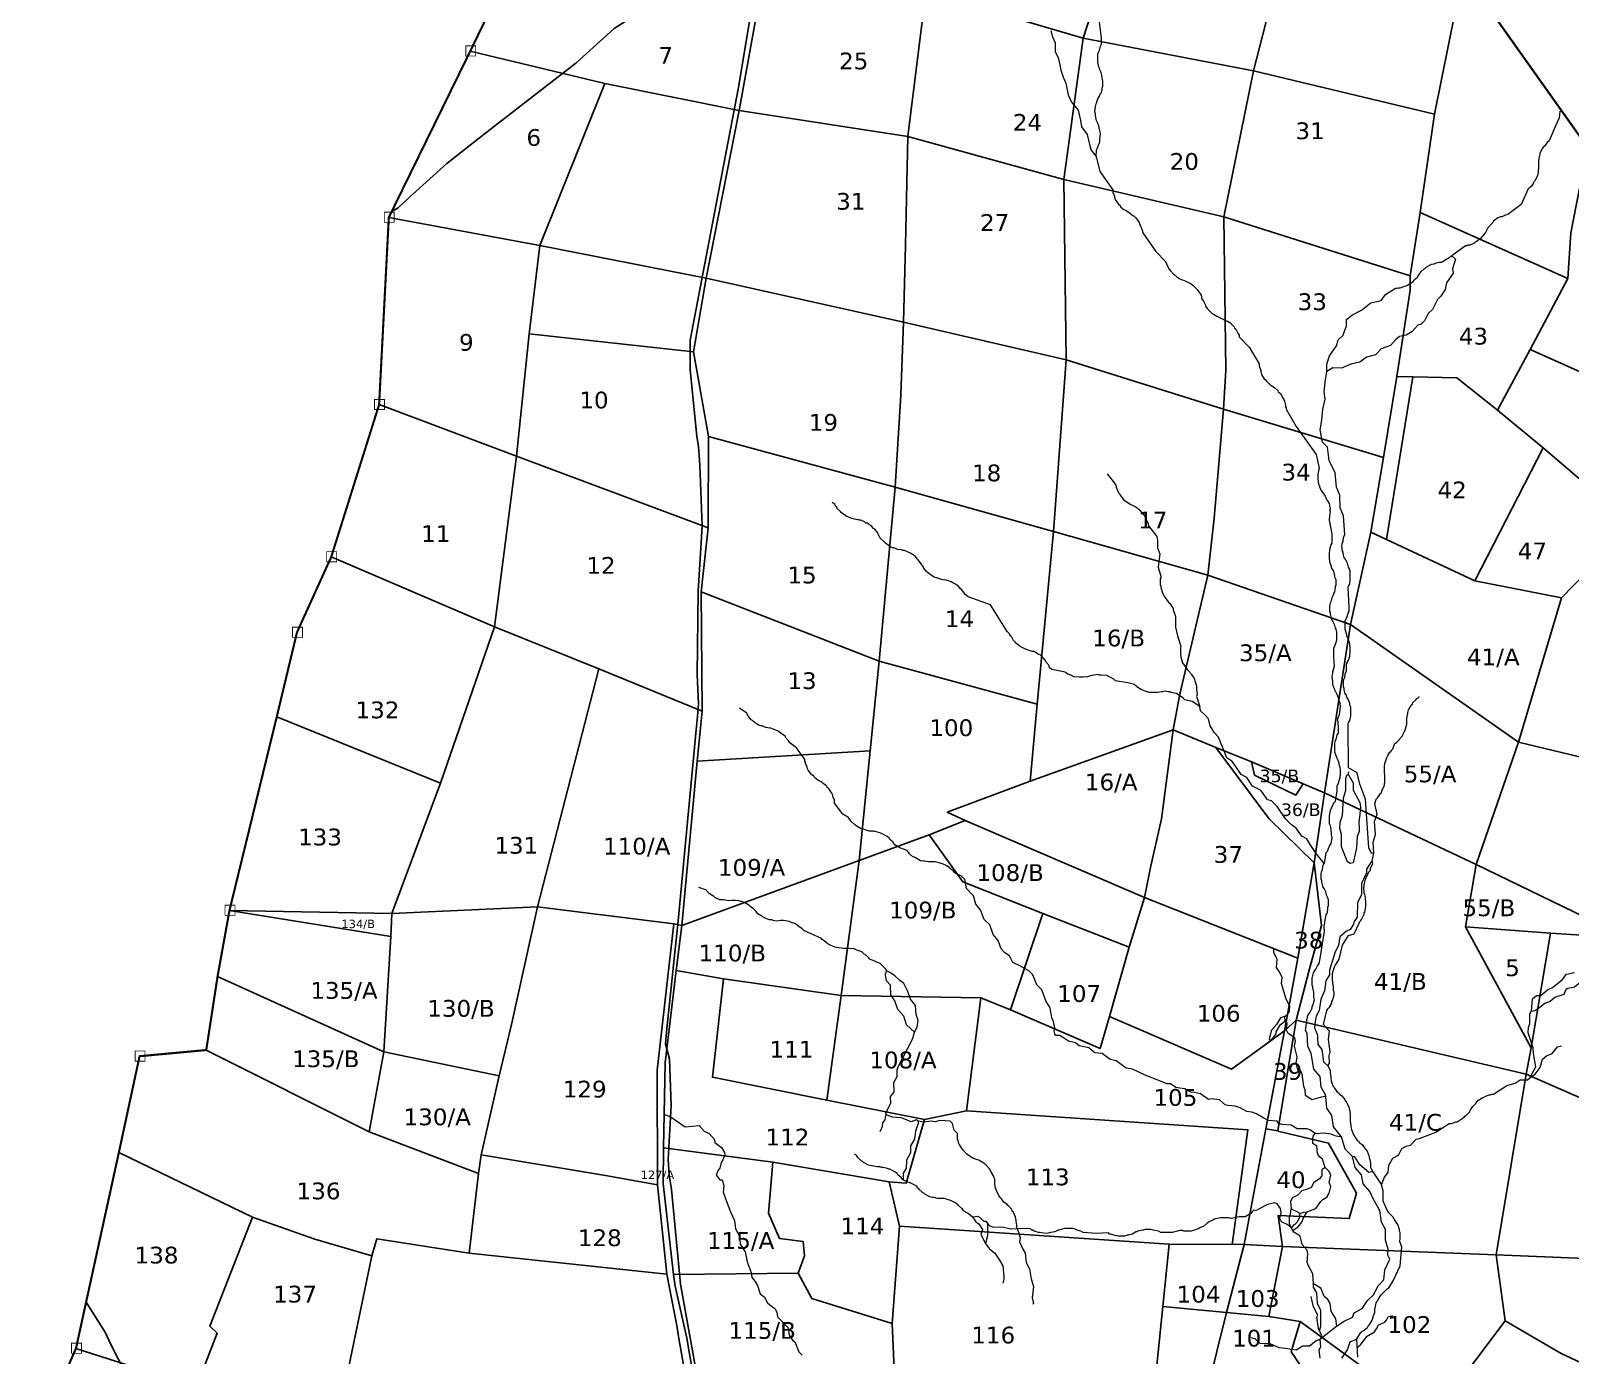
# Model space of a CAD drawing. Header units: inches. Extents: x 1032 to 3029, y -531 to 880.
# Drawn here: x 1731.6 to 2099.2, y 393.5 to 709.7 of the extents above; entities that cross this region are included whole.
import ezdxf
from ezdxf.enums import TextEntityAlignment as Align

# ---------------------------------------------------------------- set-up
doc = ezdxf.new("R2010")
doc.units = ezdxf.units.IN
doc.header["$LTSCALE"] = 15
doc.header["$MEASUREMENT"] = 0
for name, color, linetype in [('BOUNDARY', 5, 'Continuous'), ('PLOT', 7, 'Continuous'), ('PLOT NO', 7, 'Continuous'), ('ROAD', 50, 'Continuous'), ('STONES', 3, 'Continuous'), ('STREAM', 130, 'SL')]:
    doc.layers.add(name, color=color, linetype=linetype)
doc.styles.get("Standard").update_dxf_attribs({"font": 'verdana.ttf'})
doc.linetypes.add('SL', pattern='A,8e-06,[1,streme line,S=0.066667,R=0,X=0,Y=0],-0.839413', length=0.839421)

msp = doc.modelspace()

# ---------------------------------------------------------------- linework, layer by layer
at = {"layer": 'BOUNDARY', "const_width": 0.5}
for points in [[(2103.35, 681.82), (2081.3, 712.88), (2075.15, 731.24), (2040.48, 774.25), (2014.06, 806.36), (1987.67, 838.66), (1974.33, 854.37), (1980.68, 873.29)], [(1974.33, 854.37), (1922.59, 850.12), (1897.21, 848.72), (1877.63, 806.22), (1865.09, 765.09), (1845.54, 723.34), (1836.58, 704.85), (1817.12, 665.13), (1814.8, 620.44), (1803.37, 584.09), (1795.19, 566.07), (1790.37, 545.94), (1779.08, 499.71), (1776.23, 483.93), (1773.53, 466.37), (1757.61, 464.89), (1752.67, 441.94), (1742.43, 395.16), (1731.89, 371.07)]]:
    msp.add_lwpolyline(points, dxfattribs=at)
at = {"layer": 'PLOT'}
for points in [[(1922.59, 850.12), (1923.83, 805.2), (1916.36, 766.84), (1905.53, 729.66), (1907.76, 729.4), (1900.78, 690.62), (1892.91, 650.66), (1889.89, 633.08), (1893.41, 612.86), (1893.33, 591), (1891.73, 575.76), (1891.94, 547.29), (1890.77, 535.31), (1887.08, 496.12)], [(1951.75, 852.54), (1963.56, 807.89), (1963.05, 804.45), (1955.57, 756.76), (1945.3, 719), (1941.01, 684.44), (1940.5, 658.49), (1940.03, 640.14), (1939.39, 622.7), (1937.99, 600.7), (1934.18, 559.23), (1932.03, 537.8), (1929.42, 511.58)], [(2014.06, 806.36), (2006.3, 783.65), (1995.33, 746.36), (1982.91, 707.94), (1978.3, 674.2), (1978.87, 631.15), (1975.84, 590.16), (1971.9, 548.96), (1970.22, 530.54)], [(2040.48, 774.25), (2033.1, 737.37), (2023.54, 700.16), (2016.5, 665.23), (2016.97, 628.69), (2016.44, 619.39), (2014.2, 593.31), (2012.64, 579.75), (2005.97, 551.31), (2004.35, 542.78)], [(1845.54, 723.34), (1905.53, 729.66), (1907.76, 729.4), (1945.3, 719), (1982.91, 707.94), (2023.54, 700.16), (2066.8, 689.8)], [(2075.15, 731.24), (2066.8, 689.8), (2063.32, 666.34), (2060.99, 651.21), (2060.99, 647.77), (2057.77, 627.19), (2054.61, 607.79), (2051.6, 590.03), (2046.7, 567.99), (2040.54, 527.73)], [(1900.78, 690.62), (1868.73, 697.07), (1836.58, 704.85)], [(1868.73, 697.07), (1853.2, 658.42), (1850.63, 637.35), (1847.6, 608.13), (1842.39, 567.4), (1829.45, 530.09), (1817.85, 498.98)], [(2060.99, 651.21), (2016.5, 665.23), (1978.3, 674.2), (1941.01, 684.44), (1900.78, 690.62)], [(2103.35, 681.82), (2099.35, 661.47), (2098.65, 650.56), (2089.66, 633.57), (2081.84, 619.11), (2092.69, 610.1), (2076.4, 578.37), (2097.08, 574.31), (2086.83, 539.9), (2076.7, 510.62)], [(2063.32, 666.34), (2098.65, 650.56)], [(1817.12, 665.13), (1853.2, 658.42), (1892.91, 650.66), (1940.03, 640.14), (1978.87, 631.15), (2016.44, 619.39), (2054.61, 607.79)], [(1889.89, 633.08), (1850.63, 637.35)], [(2089.66, 633.57), (2121.66, 619.3), (2119.77, 616.43), (2151.31, 610.53)], [(2055.31, 588.28), (2061.6, 627.05)], [(2081.84, 619.11), (2072.15, 626.8), (2061.6, 627.05), (2057.77, 627.19)], [(1893.33, 591), (1847.6, 608.13), (1814.8, 620.44)], [(2046.7, 567.99), (2012.64, 579.75), (1975.84, 590.16), (1937.99, 600.7), (1893.41, 612.86)], [(2092.69, 610.1), (2114.1, 591.82), (2097.08, 574.31)], [(2076.4, 578.37), (2055.31, 588.28), (2051.6, 590.03)], [(1803.37, 584.09), (1842.39, 567.4), (1867.3, 557.34), (1891.94, 547.29)], [(1891.73, 575.76), (1934.18, 559.23), (1971.9, 548.96)], [(2046.7, 567.99), (2086.83, 539.9), (2119.65, 532), (2149.75, 524.35), (2151.04, 524.2), (2157.04, 548.03), (2159.82, 548.28)], [(1867.3, 557.34), (1852.61, 500.58)], [(1790.37, 545.94), (1829.45, 530.09)], [(1779.08, 499.71), (1817.85, 498.98), (1852.61, 500.58), (1885.2, 496.53), (1887.08, 496.12), (1929.42, 511.58), (1946.1, 517.78), (1954.73, 521.16), (1950.44, 523.12), (1970.22, 530.54), (2004.35, 542.78), (2014.58, 538.6), (2022.96, 535.21), (2035.39, 529.95), (2040.54, 527.73), (2076.7, 510.62), (2113.05, 493.04)], [(2004.35, 542.78), (2001.6, 521.53), (1998.94, 509.96), (1997.52, 502.77), (1993.91, 490.9), (1989.19, 474.4), (1986.97, 466.72), (1965.58, 475.94), (1958.47, 478.84), (1955.04, 451.82), (1944.98, 449.76), (1921.69, 454.4), (1894.36, 459.88), (1897.02, 483.37), (1885.73, 485.34)], [(1932.03, 537.8), (1890.77, 535.31)], [(2038.07, 511.04), (2027.23, 521.61), (2014.58, 538.6)], [(2023.1, 535.13), (2023.82, 532.01), (2033.68, 527.24), (2035.43, 529.9)], [(2040.54, 527.73), (2038.07, 511.04), (2034.12, 488.28), (2030.93, 470.98), (2026.52, 447.59), (2021.3, 419.97)], [(1954.73, 521.16), (1997.52, 502.77)], [(1993.91, 490.9), (1973.26, 498.96), (1954.19, 506.51), (1946.1, 517.78)], [(1929.42, 511.58), (1925.14, 479.38), (1897.02, 483.37)], [(2038.07, 511.04), (2039.84, 496.08), (2036.97, 485.78), (2033.72, 473.5)], [(2076.7, 510.62), (2074.15, 495.77), (2089.83, 466.87), (2088.66, 460.6), (2033.72, 473.5), (2030.93, 470.98)], [(1852.61, 500.58), (1846.44, 472.44), (1843.46, 460.2), (1839.16, 441.34), (1838.55, 436.86), (1836.34, 417.87), (1883.49, 412.9), (1881.26, 434.16), (1881.19, 461.56), (1885.2, 496.53)], [(1997.52, 502.77), (2034.12, 488.28)], [(1779.08, 499.71), (1817.57, 493.47)], [(1817.85, 498.98), (1817.57, 493.47), (1815.91, 465.91), (1812.46, 446.87), (1838.55, 436.86)], [(1973.26, 498.96), (1965.58, 475.94)], [(2220.53, 432.92), (2218.19, 420.33), (2216.97, 412.81), (2199.14, 413.18), (2133.65, 415.31), (2081.53, 417.51), (2030.49, 419.48), (2021.3, 419.97), (2003.46, 420.05), (1939.05, 424.32), (1936.56, 434.89), (1908.81, 439.63), (1882.69, 443.06), (1883.12, 463.34), (1885.73, 485.34), (1887.08, 496.12)], [(2074.15, 495.77), (2094.44, 494.25), (2113.05, 493.04)], [(2094.44, 494.25), (2089.83, 466.87)], [(1776.23, 483.93), (1815.91, 465.91)], [(1925.14, 479.38), (1921.69, 454.4)], [(1925.14, 479.38), (1958.47, 478.84)], [(2088.66, 460.6), (2120.51, 446.69), (2138.68, 439.16), (2140.09, 446.03), (2155.78, 478.7)], [(2030.93, 470.98), (2018.29, 461.81), (1989.19, 474.4)], [(2033.72, 473.5), (2029.4, 447.08), (2026.52, 447.59)], [(1773.53, 466.37), (1812.46, 446.87)], [(1843.46, 460.2), (1815.91, 465.91)], [(2088.66, 460.6), (2081.53, 417.51)], [(1944.98, 449.76), (1940.63, 434.58), (1936.56, 434.89)], [(1955.04, 451.82), (2022.25, 447.33), (2018.5, 419.98)], [(2029.39, 447.04), (2041.5, 444.17), (2048.12, 432.24), (2046.41, 426.14), (2029.43, 426.9), (2030.48, 419.4)], [(1752.67, 441.94), (1784.57, 426.49), (1799.44, 421.22), (1813.06, 417.26)], [(1839.16, 441.34), (1868.82, 436.4), (1881.26, 434.16)], [(1908.81, 439.63), (1907.74, 427.39), (1910.4, 421.36), (1916.02, 420.64), (1916.4, 417.22), (1914.85, 413.09), (1885.05, 412.81), (1882.66, 434.54), (1882.69, 443.06)], [(1784.57, 426.49), (1774.37, 400.45), (1776.15, 398.77), (1771.4, 386.48)], [(1939.05, 424.32), (1937.26, 401.09)], [(1836.34, 417.87), (1814.28, 421.32), (1813.06, 417.26), (1807.48, 390.46), (1804.39, 376.32), (1771.4, 386.48), (1765.79, 387.64), (1742.43, 395.16)], [(2213.58, 313.35), (2190.19, 308.31), (2184.84, 307.52), (2178.18, 306.64), (2166.51, 305.01), (2146.39, 302.37), (2110.33, 295.11), (2102.78, 300.82), (2093.81, 309), (2091.32, 308.8), (2080.78, 322.44), (2071.37, 332.84), (2069.94, 338.4), (2063.2, 348.78), (2057.61, 355.76), (2054.66, 360.31), (2057.71, 372.42), (2060.01, 383.14), (2034.7, 401.56), (2027.23, 402.77), (2017.16, 403.71), (2001.93, 405.12), (2003.46, 420.05)], [(2021.3, 419.97), (2017.16, 403.71)], [(2030.49, 419.48), (2027.23, 402.77)], [(2081.53, 417.51), (2083.63, 401.69), (2069.2, 382.47), (2060.01, 383.14)], [(1883.49, 412.9), (1885.85, 400.63), (1886.33, 397.53), (1888.63, 384.51), (1890.46, 370.12), (1895.6, 358.48), (1904.53, 340.4), (1873.68, 351.09), (1849.31, 359.96), (1833.1, 365.57), (1804.39, 376.32)], [(1885.05, 412.81), (1885.5, 409.99), (1888.25, 397.61), (1892.91, 370.56), (1938.03, 384.75), (1937.26, 401.09), (1918.15, 407.02), (1914.85, 413.09)], [(2083.63, 401.69), (2097.06, 393.96), (2103.01, 391.12), (2112.7, 387.32), (2113.17, 377.21), (2113.44, 366.6), (2124.04, 363.2), (2129.1, 392.89), (2136.7, 390.51), (2139.69, 406.58), (2133.58, 408.92), (2133.65, 415.31)], [(2001.93, 405.12), (1999.98, 386.46), (1985.72, 388.08), (1977.25, 371.82), (1969.73, 345.99), (1954.97, 349.2), (1943.88, 351.55)], [(2017.16, 403.71), (2012.47, 385.07), (2005.87, 359.66), (1993.25, 308.85)], [(2034.7, 401.56), (2032.58, 394.34), (2037.02, 387.78)]]:
    msp.add_lwpolyline(points, dxfattribs=at)
at = {"layer": 'ROAD'}
for points in [[(1817.82, 666.58), (1819.33, 667.42), (1822.06, 669.98), (1830.95, 678.03), (1839.88, 685.01), (1861.73, 701.94), (1870.96, 710.22), (1887.37, 720.77), (1900.68, 728.89), (1908.89, 735.58), (1928.56, 762.45), (1939.56, 774.5), (1950.18, 787.31), (1960.71, 803.44), (1965.35, 808.35), (1985.23, 834.43), (1987.84, 838.44)], [(1906.05, 728.62), (1900.51, 695.72), (1889.03, 635.86), (1889.04, 628.71), (1890.68, 612.91), (1891.05, 610.46), (1891.38, 606.02), (1891.97, 591.49), (1891.57, 584.92), (1890.97, 575.9), (1890.7, 556.03), (1891.06, 548.98), (1890.82, 546), (1890.53, 542.84), (1886.2, 497.23), (1883.39, 470.71), (1883.2, 467.82), (1884.14, 464.17), (1884.51, 453.09), (1883.85, 440.24), (1884.04, 436.59), (1884.6, 433.04), (1886.76, 410.48), (1889.75, 393.7), (1893.03, 375.06)], [(1760.96, 376.22), (1750.73, 396.1), (1749.48, 398.89), (1744.88, 406.15)]]:
    msp.add_lwpolyline(points, dxfattribs=at)
at = {"layer": 'STONES', "const_width": 0.2}
for points in [[(1837.87, 706.09), (1835.5, 706.09), (1835.5, 703.67), (1837.87, 703.67)], [(1818.41, 666.38), (1816.04, 666.38), (1816.04, 663.96), (1818.41, 663.96)], [(1816.1, 621.68), (1813.72, 621.68), (1813.72, 619.26), (1816.1, 619.26)], [(1804.66, 585.33), (1802.29, 585.33), (1802.29, 582.91), (1804.66, 582.91)], [(1796.49, 567.31), (1794.11, 567.31), (1794.11, 564.89), (1796.49, 564.89)], [(1780.38, 500.96), (1778, 500.96), (1778, 498.54), (1780.38, 498.54)], [(1758.91, 466.14), (1756.54, 466.14), (1756.54, 463.72), (1758.91, 463.72)], [(1743.73, 396.4), (1741.36, 396.4), (1741.36, 393.98), (1743.73, 393.98)]]:
    msp.add_lwpolyline(points, close=True, dxfattribs=at)
at = {"layer": 'STREAM', "color": 4, "linetype": 'ByBlock', "lineweight": 0}
for points in [[(1985.97, 679.69), (1986.11, 681.29), (1986.24, 681.56), (1986.37, 681.83), (1986.51, 682.23), (1986.91, 683.16), (1986.91, 683.56), (1986.91, 683.83), (1987.04, 685.16), (1986.91, 685.83), (1986.77, 686.09), (1986.64, 687.03), (1986.24, 687.96), (1986.11, 688.23), (1985.97, 688.5), (1985.84, 689.56), (1985.84, 689.83), (1985.71, 690.23), (1985.84, 691.57), (1985.97, 692.23), (1986.11, 692.37), (1986.37, 693.43), (1986.64, 693.83), (1986.91, 694.23), (1986.91, 694.5), (1987.17, 694.77), (1987.44, 695.7), (1987.44, 696.1), (1987.57, 696.37), (1987.57, 697.7), (1987.44, 698.37), (1987.44, 698.64), (1987.17, 699.7), (1986.77, 700.5), (1986.77, 700.77), (1986.64, 701.04), (1986.37, 702.11), (1986.37, 702.37), (1986.37, 702.77), (1986.37, 704.11), (1986.64, 704.77), (1986.77, 705.04), (1987.04, 705.98), (1987.31, 706.51), (1987.31, 707.98), (1986.51, 714.25)], [(1975.16, 709.71), (1975.57, 708.24), (1976.23, 706.78), (1976.23, 704.64), (1976.9, 703.31), (1977.43, 701.17), (1977.57, 700.24), (1978.1, 698.64), (1978.77, 697.17), (1979.3, 694.37), (1980.1, 692.63), (1981.7, 690.76), (1982.24, 688.23), (1982.5, 686.76), (1983.84, 684.89), (1984.5, 682.23), (1984.77, 681.16), (1985.97, 679.69), (1986.91, 676.09), (1989.98, 671.69), (1989.98, 671.15), (1990.38, 670.22), (1990.38, 669.95), (1990.64, 669.28), (1991.44, 668.22), (1991.71, 667.95), (1991.84, 667.68), (1992.64, 667.02), (1993.04, 666.88), (1993.18, 666.75), (1993.98, 666.21), (1994.78, 665.55), (1995.05, 665.41), (1995.45, 665.01), (1996.25, 663.95), (1996.38, 663.55), (1996.51, 663.28), (1996.91, 662.35), (1997.05, 661.94), (1997.05, 661.68), (1997.18, 661.41), (2000.25, 657.01), (2002.52, 654.61), (2002.78, 654.07), (2003.18, 653.14), (2003.32, 652.87), (2003.72, 652.34), (2004.65, 651.4), (2004.92, 651.27), (2005.19, 651), (2005.99, 650.47), (2006.39, 650.34), (2006.65, 650.2), (2007.45, 649.94), (2008.39, 649.4), (2008.65, 649.27), (2009.19, 648.87), (2010.12, 647.94), (2010.26, 647.67), (2010.52, 647.4), (2011.06, 646.6), (2011.19, 646.2), (2011.19, 645.93), (2011.32, 645.53), (2011.59, 645.13), (2012.12, 644.2), (2012.12, 643.93), (2012.52, 643.4), (2013.46, 642.46), (2013.72, 642.2), (2013.99, 642.06), (2014.79, 641.53), (2015.19, 641.4), (2015.46, 641.26), (2016.26, 640.86), (2017.19, 640.33), (2017.46, 640.33), (2017.99, 639.93), (2018.93, 639), (2019.06, 638.73), (2019.33, 638.46), (2019.86, 637.53), (2020, 637.26), (2020.13, 636.99), (2020.13, 636.59), (2022.53, 634.19), (2024.93, 630.19), (2024.93, 629.66), (2025.33, 628.59), (2025.33, 628.32), (2025.47, 627.65), (2026.13, 626.59), (2026.4, 626.32), (2026.67, 626.05), (2027.33, 625.39), (2027.6, 625.12), (2027.87, 624.99), (2028.67, 624.45), (2029.34, 623.79), (2029.47, 623.52), (2030, 623.12), (2030.67, 621.92), (2030.8, 621.65), (2030.94, 621.25), (2031.2, 620.32), (2031.2, 619.92), (2031.34, 619.65), (2031.34, 619.38), (2033.74, 615.25), (2038.54, 608.57), (2039.21, 605.24), (2039.08, 604.71), (2038.94, 603.64), (2038.94, 603.37), (2038.94, 602.7), (2039.08, 601.37), (2039.34, 601.1), (2039.34, 600.84), (2039.74, 599.9), (2040.01, 599.5), (2040.14, 599.37), (2040.68, 598.57), (2041.08, 597.63), (2041.21, 597.5), (2041.61, 596.83), (2041.88, 595.5), (2041.74, 595.23), (2041.88, 594.83), (2041.74, 593.9), (2041.74, 593.5), (2041.61, 593.23), (2041.61, 592.83), (2042.28, 589.49), (2042.28, 587.36), (2042.01, 586.96), (2041.74, 585.89), (2041.74, 585.63), (2041.61, 584.96), (2041.61, 583.62), (2041.74, 583.36), (2041.74, 582.96), (2042.01, 582.02), (2042.14, 581.76), (2042.14, 581.49), (2042.68, 580.69), (2042.94, 579.62), (2042.94, 579.35), (2043.21, 578.69), (2043.21, 577.35), (2043.08, 577.09), (2043.08, 576.69), (2042.94, 575.75), (2042.68, 575.35), (2042.68, 575.22), (2042.54, 574.82), (2042.28, 574.28), (2042.01, 573.35), (2041.88, 573.08), (2041.74, 572.42), (2041.74, 571.08), (2041.88, 570.82), (2041.88, 570.42), (2042.14, 569.48), (2042.28, 569.08), (2042.41, 568.81), (2042.81, 568.01), (2043.08, 567.08), (2043.21, 566.81), (2043.35, 566.15), (2043.35, 564.81), (2043.35, 564.54), (2043.35, 564.14), (2043.08, 563.21), (2042.94, 562.81), (2042.81, 562.54), (2042.68, 562.28), (2042.68, 560.27), (2042.81, 558.01), (2042.68, 557.47), (2042.41, 556.54), (2042.41, 556.27), (2042.28, 555.6), (2042.41, 554.27), (2042.41, 554), (2042.41, 553.6), (2042.81, 552.67), (2042.94, 552.27), (2043.08, 552.14), (2043.48, 551.34), (2043.88, 550.27), (2043.88, 550), (2044.15, 549.33), (2044.28, 548.13), (2044.15, 547.73), (2044.15, 547.47), (2044.01, 546.4), (2043.88, 546), (2043.75, 545.86), (2043.61, 545.46), (2043.75, 543.33), (2043.75, 542), (2043.48, 541.6), (2043.21, 540.53), (2043.08, 540.26), (2042.94, 539.59), (2042.94, 538.26), (2042.94, 537.99), (2042.94, 537.59), (2043.21, 536.66), (2043.35, 536.26), (2043.48, 536.12), (2043.88, 535.19), (2044.01, 534.26), (2044.15, 533.99), (2044.28, 533.32), (2044.28, 531.99), (2044.15, 531.72), (2044.15, 531.32), (2043.88, 530.39), (2043.75, 529.99), (2043.61, 529.72), (2043.48, 529.45), (2043.48, 528.25), (2043.08, 525.72), (2042.68, 525.32), (2042.28, 524.38), (2042.14, 524.12), (2041.88, 523.58), (2041.61, 522.25), (2041.61, 521.85), (2041.61, 521.58), (2041.61, 520.51), (2041.74, 520.25), (2041.88, 519.98), (2042.01, 519.05), (2042.14, 517.98), (2042.14, 517.71), (2042.28, 517.04), (2042.01, 515.71), (2041.88, 515.44), (2041.74, 515.18), (2041.34, 514.24), (2041.21, 513.84), (2041.08, 513.71), (2040.81, 513.44), (2040.41, 510.91)], [(2096.72, 690.5), (2096.58, 688.9), (2095.78, 687.16), (2094.18, 683.43), (2093.65, 683.03), (2093.11, 682.23), (2092.85, 682.09), (2092.45, 681.56), (2091.91, 680.36), (2091.91, 679.96), (2091.78, 679.69), (2091.65, 678.62), (2091.65, 678.36), (2091.65, 678.09), (2091.65, 677.16), (2091.51, 676.09), (2091.51, 675.82), (2091.38, 675.15), (2090.84, 673.95), (2090.58, 673.69), (2090.44, 673.42), (2089.91, 672.62), (2089.64, 672.35), (2089.38, 672.09), (2089.11, 671.95), (2087.51, 668.22), (2084.31, 665.81), (2083.77, 665.68), (2082.84, 665.28), (2082.57, 665.28), (2081.91, 665.01), (2080.84, 664.21), (2080.7, 663.95), (2080.44, 663.68), (2079.77, 662.88), (2079.5, 662.61), (2079.37, 662.35), (2078.97, 661.54), (2078.3, 660.74), (2078.17, 660.61), (2077.77, 660.08), (2076.7, 659.28), (2076.43, 659.14), (2076.17, 658.88), (2075.23, 658.48), (2074.83, 658.48), (2074.57, 658.34), (2074.17, 658.34), (2070.96, 655.94)], [(2051.88, 511.44), (2051.62, 511.17), (2050.55, 509.57), (2050.55, 508.64), (2049.35, 506.1), (2049.35, 503.44), (2048.42, 501.57), (2048.28, 498.1), (2047.61, 497.03), (2047.35, 496.23), (2046.68, 495.16), (2045.75, 494.76), (2044.15, 493.43), (2043.88, 491.29), (2043.08, 489.83), (2041.74, 485.42), (2041.74, 484.36), (2040.81, 482.89), (2040.54, 480.49), (2039.61, 478.49), (2039.21, 475.82), (2038.54, 474.48), (2038.28, 473.15), (2038.14, 471.68), (2038.81, 469.95), (2038.81, 469.41), (2038.94, 467.68), (2039.88, 466.48), (2040.28, 463.54), (2041.34, 462.61), (2041.74, 463.27), (2041.61, 465.01), (2041.88, 465.94), (2041.74, 467.14), (2041.48, 468.88), (2041.74, 470.88), (2040.28, 472.48), (2041.08, 475.82), (2041.34, 476.22), (2041.48, 476.35), (2041.74, 476.62), (2042.28, 477.55), (2042.28, 477.95), (2042.41, 478.22), (2042.81, 479.55), (2042.81, 480.22), (2042.68, 480.49), (2042.68, 481.42), (2042.54, 482.35), (2042.54, 482.62), (2042.41, 483.02), (2042.41, 483.96), (2042.41, 484.36), (2042.41, 484.62), (2042.81, 485.96), (2043.08, 486.62), (2043.21, 486.76), (2043.75, 487.69), (2044.01, 488.09), (2044.81, 491.43), (2046.28, 493.7), (2047.61, 494.1), (2048.82, 496.63), (2048.95, 497.03), (2049.22, 497.3), (2049.35, 497.56), (2049.48, 497.83), (2050.02, 498.77), (2050.02, 499.03), (2050.15, 499.3), (2050.42, 500.63), (2050.42, 501.3), (2050.42, 501.57), (2050.28, 502.64), (2050.15, 503.57), (2050.02, 503.7), (2050.02, 504.1), (2049.88, 505.17), (2050.02, 505.44), (2050.02, 505.84), (2050.28, 507.17), (2050.55, 507.71), (2050.68, 507.97), (2051.08, 508.91), (2051.48, 509.31), (2051.48, 509.71), (2052.02, 510.91), (2051.88, 511.44), (2052.28, 513.44), (2051.75, 513.31), (2051.08, 514.64), (2050.28, 526.25), (2048.95, 529.85), (2048.28, 532.52), (2046.28, 533.72), (2046.15, 543.46), (2046.15, 544.13), (2046.28, 544.53), (2046.41, 544.8), (2046.55, 545.06), (2046.81, 546.13), (2046.81, 546.4), (2046.81, 546.8), (2046.81, 548.13), (2046.55, 548.8), (2046.55, 549.07), (2046.28, 550), (2045.75, 550.8), (2045.75, 551.07), (2045.48, 551.34), (2045.21, 552.4), (2045.21, 552.67), (2045.08, 553.07), (2045.08, 554.4), (2045.21, 555.07), (2045.35, 555.2), (2045.48, 556.27), (2045.75, 556.81), (2045.75, 557.61), (2045.75, 558.54), (2046.01, 558.94), (2046.01, 559.07), (2046.28, 559.47), (2046.55, 560.41), (2046.55, 560.81), (2046.68, 561.08), (2046.68, 562.41), (2046.55, 563.08), (2046.55, 563.34), (2046.28, 564.28), (2045.88, 565.21), (2045.88, 565.48), (2045.75, 565.75), (2045.48, 566.81), (2045.48, 567.08), (2045.48, 567.48), (2045.48, 568.81), (2045.75, 569.48), (2045.88, 569.61), (2046.15, 570.68), (2046.41, 571.08), (2046.41, 572.15), (2046.15, 576.82), (2046.28, 577.09), (2046.41, 577.35), (2046.55, 577.75), (2046.68, 578.69), (2046.68, 579.09), (2046.68, 579.35), (2046.68, 580.69), (2046.41, 581.36), (2046.28, 581.62), (2046.01, 582.56), (2045.61, 583.36), (2045.48, 583.62), (2045.21, 583.89), (2044.95, 584.96), (2044.95, 585.23), (2044.81, 585.49), (2044.68, 586.83), (2044.81, 587.49), (2044.95, 587.76), (2045.08, 588.83), (2045.35, 589.36), (2045.08, 593.9), (2044.28, 595.77), (2044.15, 598.83), (2043.35, 600.7), (2043.08, 604.17), (2041.61, 607.11), (2041.21, 610.31), (2040.01, 611.51), (2039.48, 614.45), (2039.88, 616.71), (2040.14, 619.38), (2040.68, 621.78), (2040.41, 623.52), (2040.68, 625.79), (2041.08, 628.32), (2041.08, 630.06), (2041.74, 632.06), (2043.35, 634.46), (2043.75, 635.93), (2044.95, 636.99), (2045.35, 638.2), (2045.75, 639.13), (2045.75, 640.73), (2047.08, 641.8), (2049.35, 643), (2051.62, 644.73), (2054.02, 645.27), (2055.09, 646.73), (2057.49, 648.2), (2057.89, 648.2), (2058.16, 648.34), (2058.56, 648.34), (2059.49, 648.6), (2059.76, 648.74), (2060.16, 648.87), (2061.22, 649.54), (2061.76, 649.94), (2061.89, 650.2), (2062.69, 650.87), (2063.23, 651.67), (2063.36, 651.8), (2063.63, 652.2), (2064.29, 652.87), (2064.56, 653.01), (2064.83, 653.27), (2066.03, 653.94), (2066.69, 654.07), (2066.96, 654.21), (2067.9, 654.47), (2068.43, 654.47), (2070.96, 655.94), (2071.76, 655.14), (2071.1, 652.87), (2071.23, 651.8), (2069.63, 649.54), (2069.36, 647.94), (2068.3, 646.33), (2067.5, 645.53), (2066.29, 643.13), (2065.23, 642.2), (2064.43, 640.46), (2063.63, 639.66), (2062.83, 639.4), (2061.36, 637.79), (2060.02, 636.99), (2058.42, 636.73), (2057.49, 635.93), (2056.29, 634.59), (2054.02, 633.79), (2052.69, 632.32), (2050.55, 631.79), (2048.95, 630.59), (2047.08, 630.19), (2046.01, 629.79), (2044.68, 629.12), (2042.54, 629.26), (2041.08, 628.32)], [(1988.64, 603.9), (1990.64, 601.37), (1990.78, 600.97), (1990.78, 600.7), (1990.91, 600.3), (1991.31, 599.37), (1991.58, 599.24), (1991.71, 598.83), (1992.51, 597.77), (1993.04, 597.37), (1993.31, 597.23), (1994.11, 596.7), (1994.91, 596.3), (1995.18, 596.17), (1995.45, 596.03), (1996.25, 595.37), (1996.51, 595.1), (1996.78, 594.83), (1997.58, 593.9), (1997.85, 593.23), (1997.98, 592.96), (1998.38, 592.03), (1998.51, 591.5), (2000.52, 588.96), (2000.65, 588.03), (2000.65, 586.29), (2001.18, 584.83), (2000.78, 581.62), (2001.45, 579.49), (2001.45, 579.09), (2001.32, 578.82), (2001.32, 578.42), (2001.32, 577.49), (2001.45, 577.09), (2001.45, 576.82), (2001.85, 575.49), (2002.12, 574.95), (2002.25, 574.68), (2002.78, 573.88), (2003.45, 573.08), (2003.58, 572.95), (2003.85, 572.68), (2004.39, 571.75), (2004.39, 571.48), (2004.52, 571.08), (2004.92, 569.88), (2004.92, 569.21), (2004.92, 568.95), (2004.92, 567.88), (2004.92, 567.35), (2005.45, 565.21), (2006.25, 562.81), (2006.12, 562.41), (2006.12, 562.14), (2006.12, 561.74), (2006.12, 560.81), (2006.25, 560.41), (2006.25, 560.14), (2006.65, 558.81), (2007.05, 558.27), (2007.19, 558.01), (2007.72, 557.21), (2008.39, 556.54), (2008.52, 556.27), (2008.79, 556.01), (2009.32, 555.2), (2009.46, 554.8), (2009.59, 554.54), (2009.99, 553.34), (2009.99, 552.67), (2009.99, 552.4), (2010.12, 551.34), (2009.99, 550.8), (2010.79, 548.4), (2008.92, 549.6), (2007.19, 550), (2006.79, 550.4), (2005.99, 550.94), (2005.72, 551.07), (2005.19, 551.47), (2003.85, 551.74), (2003.58, 551.87), (2003.18, 551.87), (2002.25, 552), (2001.85, 551.87), (2001.58, 551.87), (2000.65, 551.74), (1999.58, 551.74), (1999.45, 551.74), (1998.65, 551.74), (1997.45, 552.14), (1997.18, 552.27), (1996.78, 552.4), (1995.98, 552.94), (1995.71, 553.2), (1995.45, 553.34), (1995.18, 553.6), (1993.58, 554), (1990.64, 554.54), (1990.24, 554.94), (1989.31, 555.34), (1989.04, 555.47), (1988.51, 555.74), (1987.17, 555.87), (1986.77, 555.87), (1986.51, 556.01), (1985.44, 555.87), (1985.04, 555.74), (1984.9, 555.74), (1983.97, 555.47), (1982.9, 555.34), (1982.64, 555.34), (1981.97, 555.34), (1980.64, 555.47), (1980.37, 555.6), (1980.1, 555.74), (1979.17, 556.14), (1978.77, 556.41), (1978.63, 556.54), (1978.23, 556.67), (1975.43, 557.21), (1974.9, 557.61), (1974.76, 558.14), (1974.1, 558.94), (1973.96, 559.21), (1973.56, 559.74), (1972.63, 560.68), (1972.23, 560.81), (1971.96, 560.94), (1971.16, 561.48), (1970.76, 561.48), (1970.49, 561.61), (1969.56, 561.88), (1968.63, 562.28), (1968.49, 562.41), (1967.83, 562.68), (1966.76, 563.61), (1966.63, 563.88), (1966.36, 564.01), (1965.83, 564.94), (1965.56, 565.21), (1965.42, 565.48), (1965.29, 565.75), (1964.76, 566.28), (1960.75, 572.68), (1955.42, 574.55), (1954.75, 575.09), (1954.48, 575.49), (1953.82, 576.29), (1953.55, 576.55), (1953.15, 577.09), (1952.08, 577.75), (1951.82, 577.89), (1951.42, 578.15), (1950.48, 578.42), (1950.21, 578.55), (1949.95, 578.55), (1949.01, 578.69), (1948.08, 579.09), (1947.81, 579.09), (1947.15, 579.35), (1946.08, 580.16), (1945.81, 580.42), (1945.54, 580.56), (1944.88, 581.36), (1944.74, 581.62), (1944.61, 581.89), (1944.34, 582.16), (1944.08, 582.69), (1943.41, 583.49), (1943.28, 583.62), (1942.88, 584.16), (1941.68, 584.96), (1941.41, 585.09), (1941.14, 585.23), (1940.21, 585.63), (1939.81, 585.63), (1939.54, 585.76), (1938.61, 585.89), (1937.67, 586.29), (1937.41, 586.29), (1936.74, 586.56), (1935.67, 587.36), (1935.54, 587.49), (1935.27, 587.76), (1934.47, 588.56), (1934.34, 588.83), (1934.2, 589.09), (1934.07, 589.36), (1933.8, 589.9), (1933.14, 590.7), (1932.87, 590.83), (1932.47, 591.36), (1931.4, 592.16), (1931, 592.16), (1930.73, 592.43), (1929.8, 592.83), (1929.4, 592.83), (1929.27, 592.96), (1928.33, 593.1), (1927.4, 593.36), (1927.13, 593.5), (1926.46, 593.76), (1925.4, 594.43), (1925.13, 594.7), (1924.86, 594.97), (1924.2, 595.63), (1924.06, 596.03), (1923.8, 596.17), (1923.66, 596.57), (1923, 597.1)], [(2038.28, 446.46), (2037.21, 447.26), (2036.41, 447.53), (2034.01, 447.53), (2032.54, 448.46), (2030.4, 448.6), (2029.6, 448.86), (2029.2, 449.4), (2027.07, 449.53), (2026, 450.07), (2024.27, 451.13), (2023.2, 451.53), (2022, 451.67), (2020.4, 452.6), (2019.2, 453), (2017.46, 453.13), (2016.79, 453.27), (2015.46, 454.47), (2013.46, 454.74), (2012.79, 454.6), (2010.92, 455.94), (2009.46, 456.2), (2008.52, 456.34), (2007.19, 457.14), (2005.99, 457.27), (2005.05, 457.4), (2003.72, 458.34), (2002.92, 458.34), (1997.71, 460.34), (1994.64, 461.81), (1993.18, 462.07), (1990.78, 463.81), (1989.31, 464.08), (1987.44, 465.54), (1985.71, 465.68), (1984.24, 466.88), (1981.97, 467.41), (1981.04, 468.08), (1979.43, 468.48), (1977.97, 469.41), (1977.3, 469.81), (1976.37, 469.81), (1976.1, 470.21), (1975.97, 470.88), (1976.1, 471.68), (1975.83, 473.15), (1975.43, 474.08), (1975.03, 476.48), (1973.96, 478.08), (1973.03, 480.75), (1971.83, 481.95), (1970.9, 484.36), (1969.96, 485.29), (1967.96, 486.36), (1966.09, 487.29), (1965.29, 488.89), (1964.22, 489.56), (1963.29, 490.49), (1962.62, 492.49), (1961.42, 493.96), (1960.62, 496.23), (1959.29, 497.56), (1958.35, 499.83), (1957.29, 501.17), (1956.75, 503.17), (1955.02, 504.9), (1954.62, 507.04), (1953.82, 507.84), (1952.22, 508.64), (1951.95, 509.04), (1951.15, 509.71), (1950.88, 509.97), (1950.35, 510.37), (1949.15, 510.91), (1948.88, 510.91), (1948.48, 511.04), (1947.55, 511.31), (1947.15, 511.31), (1946.88, 511.31), (1945.94, 511.31), (1945.01, 511.44), (1944.74, 511.44), (1944.08, 511.57), (1942.88, 512.24), (1942.61, 512.38), (1942.21, 512.51), (1941.41, 513.18), (1941.27, 513.44), (1941.01, 513.58), (1940.87, 513.98), (1939.14, 514.64), (1937.81, 515.44), (1937.54, 515.98), (1936.74, 516.64), (1936.6, 516.91), (1936.07, 517.31), (1934.87, 517.98), (1934.6, 518.11), (1934.34, 518.25), (1933.27, 518.51), (1933, 518.51), (1932.74, 518.65), (1931.8, 518.65), (1930.87, 518.91), (1930.6, 519.05), (1929.93, 519.18), (1928.73, 519.85), (1928.47, 520.11), (1928.2, 520.25), (1927.53, 520.91), (1927.27, 521.31), (1927.13, 521.45), (1926.86, 521.85), (1925.53, 522.65), (1923.53, 525.32), (1923.53, 525.98), (1923.13, 526.92), (1923.13, 527.19), (1922.86, 527.72), (1922.06, 528.92), (1921.79, 529.05), (1921.66, 529.32), (1920.86, 529.99), (1920.59, 530.25), (1920.33, 530.39), (1919.53, 530.79), (1918.73, 531.45), (1918.59, 531.72), (1918.06, 532.12), (1917.26, 533.19), (1917.12, 533.46), (1916.99, 533.86), (1916.59, 534.79), (1916.59, 535.06), (1916.46, 535.32), (1916.46, 535.72), (1914.46, 538.53), (1912.86, 539.73), (1912.59, 540.13), (1911.92, 540.93), (1911.79, 541.19), (1911.25, 541.6), (1910.19, 542.4), (1909.92, 542.53), (1909.65, 542.66), (1908.72, 543.06), (1908.32, 543.2), (1908.05, 543.2), (1907.12, 543.33), (1906.18, 543.73), (1905.92, 543.73), (1905.25, 544), (1904.18, 544.8), (1903.92, 545.06), (1903.65, 545.2), (1902.98, 546), (1902.85, 546.27), (1902.71, 546.53), (1902.58, 546.8), (1900.85, 548)], [(2039.48, 392.83), (2039.21, 394.83), (2039.61, 395.49), (2039.48, 397.36), (2040.14, 397.9), (2043.35, 400.43), (2045.21, 401.63), (2047.21, 402.57), (2047.61, 403.63), (2049.48, 404.7), (2050.82, 406.57), (2052.28, 408.04), (2053.22, 410.04), (2054.69, 411.51), (2054.95, 413.91), (2056.15, 416.44), (2055.62, 417.38), (2055.75, 418.84), (2055.09, 420.98), (2055.09, 423.51), (2054.15, 425.25), (2053.75, 428.05), (2053.49, 428.45), (2052.02, 430.99), (2051.35, 432.59), (2049.75, 434.45), (2049.35, 436.59), (2047.88, 438.32), (2047.21, 440.99), (2045.48, 442.73), (2044.55, 445.66), (2042.68, 448.06), (2042.28, 450.73), (2041.08, 452.47), (2040.81, 455.27), (2040.68, 455.8), (2039.74, 457.54), (2039.48, 460.07), (2038.01, 461.81), (2037.34, 465.54), (2036.54, 467.28), (2036.41, 470.35), (2036.01, 471.01), (2036.27, 473.41), (2036.54, 474.62), (2036.81, 475.02), (2036.94, 475.15), (2037.07, 475.42), (2037.61, 476.35), (2037.61, 476.75), (2037.74, 477.02), (2038.14, 478.35), (2038.01, 479.02), (2038.01, 479.29), (2038.01, 480.22), (2037.74, 481.15), (2037.74, 481.42), (2037.61, 481.82), (2037.61, 482.89), (2037.61, 483.15), (2037.61, 483.56), (2037.87, 484.76), (2038.28, 485.42), (2038.41, 485.69), (2038.81, 486.49), (2039.21, 487.02), (2039.48, 488.23), (2040.54, 494.76), (2040.41, 495.96), (2040.81, 498.23), (2040.94, 498.63), (2041.08, 498.9), (2041.21, 499.17), (2041.34, 500.23), (2041.34, 500.5), (2041.48, 500.9), (2041.48, 502.23), (2041.21, 502.9), (2041.08, 503.17), (2040.81, 504.1), (2040.41, 504.9), (2040.28, 505.17), (2040.14, 505.44), (2039.88, 506.5), (2039.88, 506.77), (2039.74, 507.17), (2039.74, 508.51), (2039.88, 509.17), (2040.01, 509.31), (2040.14, 510.37), (2040.41, 510.91), (2038.54, 513.31), (2037.07, 515.44), (2036.27, 516.78), (2035.07, 517.45), (2033.74, 519.31), (2032.67, 520.11), (2031.2, 521.58), (2029.2, 524.52), (2027.87, 525.85), (2026.93, 526.12), (2025.73, 527.85), (2025.2, 528.39), (2023.33, 529.32), (2022, 531.45), (2020.66, 532.12), (2019.2, 534.26), (2018.39, 535.32), (2017.19, 536.12), (2015.19, 541.06), (2014.26, 542.13), (2013.19, 543.73), (2012.79, 545.46), (2011.99, 546.27), (2010.92, 547.33), (2010.79, 548.4)], [(2052.28, 513.44), (2052.15, 515.98), (2052.69, 517.85), (2052.42, 520.91), (2053.09, 522.65), (2052.55, 525.18), (2052.82, 526.25), (2053.22, 526.65), (2053.89, 527.59), (2054.02, 527.72), (2054.29, 528.39), (2054.82, 529.59), (2054.82, 529.99), (2054.95, 530.25), (2054.95, 531.32), (2054.95, 531.59), (2054.95, 531.86), (2054.82, 532.79), (2054.82, 533.86), (2054.82, 534.12), (2054.95, 534.79), (2055.35, 535.99), (2055.49, 536.39), (2055.62, 536.66), (2056.15, 537.46), (2056.42, 537.73), (2056.55, 537.99), (2056.82, 538.26), (2057.22, 539.33), (2057.22, 539.46), (2057.76, 539.86), (2058.42, 540.53), (2058.56, 540.79), (2059.09, 541.33), (2059.62, 542.4), (2059.76, 542.8), (2059.89, 543.06), (2060.16, 544.13), (2060.16, 544.4), (2060.16, 544.66), (2060.16, 545.6), (2060.42, 546.67), (2060.42, 546.93), (2060.56, 547.6), (2061.22, 548.67), (2061.49, 548.93), (2061.62, 549.33), (2062.29, 550), (2062.56, 550.27), (2062.83, 550.4), (2063.09, 550.67), (2063.09, 550.8)], [(2046.28, 532.79), (2046.15, 532.26), (2047.35, 530.12), (2047.35, 528.39), (2048.95, 525.45), (2049.08, 524.38), (2048.95, 522.65), (2048.68, 520.65), (2048.82, 519.45), (2048.82, 518.51), (2048.28, 517.31), (2048.15, 514.64), (2047.35, 511.04), (2046.68, 510.91), (2046.01, 511.31), (2044.55, 514.91), (2044.55, 517.85), (2044.15, 519.31), (2044.28, 520.78), (2044.81, 522.38), (2045.08, 526.52), (2045.61, 528.39), (2045.61, 529.59), (2045.61, 531.19), (2045.88, 531.99), (2046.15, 532.26)], [(2039.34, 399.23), (2039.61, 400.43), (2039.61, 404.17), (2038.81, 405.9), (2038.68, 408.44), (2037.87, 409.77), (2037.87, 410.57), (2037.74, 412.97), (2036.67, 414.84), (2036.41, 415.64), (2036.54, 417.78), (2036.41, 418.58), (2035.21, 419.91), (2034.67, 421.91), (2034.01, 422.45), (2033.07, 422.98), (2032.67, 423.91), (2031.6, 424.71), (2030.27, 425.38), (2029.87, 426.18), (2030.14, 427.52), (2030, 428.58), (2029.2, 429.65), (2028.67, 429.92), (2026.93, 429.52), (2024.93, 428.45), (2024.4, 428.18), (2023.46, 428.05), (2022.93, 427.38), (2021.6, 426.58), (2020.13, 426.58), (2018.26, 426.18), (2017.73, 426.32), (2016.66, 426.32), (2016.39, 426.32), (2015.73, 426.32), (2014.39, 426.05), (2014.13, 425.92), (2013.86, 425.78), (2012.92, 425.38), (2012.66, 425.11), (2012.39, 424.98), (2011.72, 424.31), (2010.79, 423.91), (2010.52, 423.78), (2009.99, 423.51), (2008.65, 423.11), (2008.25, 423.11), (2007.99, 423.11), (2006.92, 423.11), (2006.65, 423.25), (2006.39, 423.25), (2005.99, 423.25), (2004.12, 422.85), (2001.45, 422.85), (2000.92, 423.11), (1999.98, 423.25), (1999.72, 423.38), (1999.05, 423.51), (1997.71, 423.51), (1997.31, 423.38), (1997.05, 423.38), (1995.98, 423.11), (1995.71, 422.98), (1995.45, 422.98), (1994.64, 422.45), (1993.71, 422.18), (1993.44, 422.18), (1992.78, 421.91), (1991.44, 421.91), (1991.04, 422.05), (1990.78, 422.05), (1989.71, 422.31), (1989.44, 422.45), (1989.17, 422.45), (1988.91, 422.71), (1986.11, 422.58), (1982.9, 422.85), (1982.37, 423.11), (1981.44, 423.38), (1981.17, 423.51), (1980.5, 423.78), (1979.17, 423.78), (1978.9, 423.78), (1978.5, 423.78), (1977.57, 423.51), (1977.17, 423.38), (1976.9, 423.38), (1976.1, 422.98), (1975.16, 422.85), (1974.9, 422.71), (1974.23, 422.58), (1972.9, 422.71), (1972.5, 422.85), (1972.23, 422.85), (1971.16, 423.11), (1970.9, 423.38), (1970.63, 423.38), (1970.36, 423.65), (1967.16, 423.78), (1967.03, 424.05), (1967.03, 424.58), (1966.89, 425.52), (1966.89, 425.78), (1966.76, 426.45), (1966.23, 427.65), (1965.96, 427.92), (1965.83, 428.32), (1965.16, 429.12), (1964.89, 429.25), (1964.76, 429.52), (1963.96, 430.05), (1963.42, 430.85), (1963.16, 431.12), (1962.76, 431.65), (1962.22, 432.85), (1962.09, 433.12), (1961.96, 433.39), (1961.82, 434.45), (1961.82, 434.85), (1961.82, 435.12), (1961.82, 435.52), (1961.69, 435.66), (1961.56, 436.19), (1961.02, 437.12), (1960.89, 437.39), (1960.62, 437.92), (1959.69, 438.99), (1959.42, 439.12), (1959.15, 439.39), (1958.22, 439.93), (1957.95, 440.06), (1957.69, 440.19), (1956.75, 440.46), (1955.95, 440.99), (1955.68, 441.13), (1955.15, 441.53), (1954.22, 442.46), (1954.08, 442.73), (1953.82, 442.99), (1953.28, 443.93), (1953.15, 444.19), (1953.15, 444.46), (1953.02, 444.86), (1952.88, 444.86), (1952.88, 446.46), (1952.08, 447.26), (1951.68, 448.86), (1951.15, 449.4), (1948.75, 449.53), (1947.55, 449.26), (1946.61, 449.4), (1944.88, 449.13), (1943.54, 449.4), (1943.14, 449.67), (1941.81, 449.26), (1939.54, 450.2), (1937.27, 450.33), (1935.94, 450.87), (1935.8, 451.4), (1937.01, 453.67), (1936.87, 455.27), (1937.81, 456.34), (1937.67, 458.6), (1938.47, 460.07), (1938.47, 461.67), (1938.74, 462.34), (1942.21, 469.15), (1942.61, 470.61), (1940.74, 472.35), (1940.07, 474.48), (1938.61, 476.08), (1937.94, 478.08), (1937.01, 479.55), (1936.87, 481.82), (1935.94, 482.89), (1935.67, 484.22), (1935.94, 485.29), (1935.8, 485.69), (1934.47, 487.02), (1931.94, 488.09), (1931.67, 488.49), (1930.87, 489.16), (1930.6, 489.29), (1930.07, 489.83), (1928.87, 490.23), (1928.47, 490.36), (1928.2, 490.49), (1927.13, 490.63), (1926.86, 490.63), (1926.6, 490.63), (1925.66, 490.63), (1924.6, 490.76), (1924.33, 490.76), (1923.66, 490.89), (1922.46, 491.43), (1922.19, 491.56), (1921.93, 491.69), (1921.13, 492.36), (1920.86, 492.63), (1920.59, 492.76), (1920.46, 493.03), (1917.93, 494.1), (1916.19, 494.9), (1915.79, 495.3), (1914.99, 495.83), (1914.72, 496.1), (1914.19, 496.5), (1912.99, 496.9), (1912.72, 497.03), (1912.32, 497.16), (1911.39, 497.3), (1910.99, 497.3), (1910.72, 497.3), (1909.79, 497.16), (1908.85, 497.3), (1908.59, 497.43), (1907.92, 497.43), (1906.58, 497.97), (1906.32, 498.23), (1906.05, 498.37), (1905.25, 498.9), (1904.98, 499.17), (1904.85, 499.43), (1904.58, 499.7), (1904.18, 500.1), (1903.38, 500.63), (1903.12, 500.9), (1902.58, 501.3), (1901.38, 501.83), (1901.11, 501.83), (1900.71, 501.97), (1899.78, 502.1), (1899.38, 502.1), (1899.11, 502.1), (1898.18, 501.97), (1897.11, 502.23), (1896.84, 502.23), (1896.18, 502.23), (1894.98, 502.77), (1894.71, 503.04), (1894.44, 503.17), (1893.64, 503.7), (1893.38, 503.97), (1893.11, 504.24), (1892.97, 504.5), (1891.11, 505.17)], [(2030.94, 474.35), (2031.6, 474.75), (2032.14, 475.55), (2032.27, 476.88), (2031.34, 478.49), (2031.07, 479.55), (2030.27, 482.22), (2030.4, 483.69), (2029.87, 484.89), (2029.07, 486.09), (2029.2, 487.96), (2028.8, 488.89), (2028.4, 489.56), (2028.4, 490.36)], [(1942.61, 470.61), (1943.28, 471.81), (1943.54, 473.41), (1943.01, 474.88), (1942.88, 477.02), (1941.68, 478.49), (1941.01, 480.35), (1940.07, 482.22), (1939.01, 483.02), (1937.94, 484.09), (1936.87, 484.76), (1935.94, 485.29)], [(2048.15, 397.36), (2049.22, 398.96), (2049.48, 399.23), (2049.75, 399.36), (2050.02, 399.5), (2050.82, 400.16), (2050.95, 400.56), (2051.22, 400.7), (2051.88, 401.9), (2052.15, 402.57), (2052.15, 402.7), (2052.55, 403.77), (2052.55, 404.7), (2052.69, 404.97), (2052.69, 405.23), (2052.95, 406.3), (2053.22, 406.57), (2053.35, 406.84), (2054.02, 407.9), (2054.55, 408.44), (2054.69, 408.57), (2055.49, 409.37), (2055.89, 409.64), (2056.95, 411.24), (2058.56, 414.84), (2058.96, 419.38), (2058.42, 420.85), (2058.56, 421.11), (2058.56, 421.38), (2058.56, 421.78), (2058.56, 422.85), (2058.42, 423.11), (2058.42, 423.51), (2058.02, 424.71), (2057.62, 425.25), (2057.49, 425.52), (2056.95, 426.45), (2056.29, 427.12), (2056.15, 427.25), (2055.89, 427.52), (2055.35, 428.45), (2055.22, 428.72), (2055.09, 428.98), (2054.55, 430.32), (2054.55, 430.99), (2054.55, 431.25), (2054.55, 432.19), (2054.55, 432.72), (2054.15, 434.19), (2054.82, 436.06), (2055.75, 437.12), (2055.89, 438.86), (2056.82, 440.59), (2058.16, 441.26), (2058.96, 442.86), (2060.02, 443.39), (2061.09, 443.66), (2062.43, 445.13), (2063.23, 445.26), (2067.09, 446.73), (2070.3, 448.86), (2070.83, 448.86), (2071.9, 449.26), (2072.17, 449.26), (2072.7, 449.53), (2073.9, 450.33), (2074.03, 450.6), (2074.3, 450.73), (2075.1, 451.53), (2075.23, 451.8), (2075.37, 452.07), (2075.9, 452.87), (2076.57, 453.53), (2076.7, 453.8), (2077.1, 454.34), (2078.3, 455), (2078.57, 455.14), (2078.84, 455.27), (2079.77, 455.67), (2080.17, 455.67), (2080.44, 455.8), (2080.84, 455.8), (2084.04, 457.94), (2086.04, 458.47), (2087.24, 459.27), (2088.98, 459.27), (2089.64, 459.81), (2090.04, 460.61), (2090.98, 462.34), (2090.44, 465.54), (2090.31, 466.88), (2089.11, 470.48), (2089.24, 471.81), (2089.51, 472.61), (2089.51, 475.02), (2089.91, 475.68), (2090.18, 478.62), (2091.11, 479.42), (2092.18, 479.42), (2093.78, 480.75), (2094.98, 481.29), (2097.25, 483.15), (2098.32, 484.49), (2100.18, 484.89)], [(2089.91, 475.68), (2090.71, 475.82), (2091.65, 476.35), (2093.11, 477.55), (2094.31, 477.95), (2095.51, 479.02), (2097.78, 479.69), (2098.18, 480.89), (2098.58, 481.15), (2100.18, 481.42), (2101.52, 482.49), (2102.99, 482.62)], [(2040.81, 455.27), (2039.74, 455.14), (2037.47, 454.47), (2036.01, 455.54), (2035.87, 456.87), (2035.61, 457.67), (2035.21, 460.61), (2034.94, 461.14), (2034.14, 461.67), (2033.74, 463.27), (2034.01, 464.74), (2033.34, 467.28), (2033.61, 468.48), (2033.47, 469.28), (2031.87, 470.35), (2031.47, 471.15), (2031.6, 472.75), (2031.2, 473.15), (2030.94, 474.35), (2030, 474.08), (2029.07, 472.48), (2027.87, 471.15), (2027.33, 469.01), (2027.47, 468.61), (2028.27, 469.28), (2028.94, 470.21), (2028.94, 470.75), (2030, 472.48), (2030.54, 472.88), (2031.07, 473.28)], [(2089.64, 459.81), (2090.84, 460.61), (2092.05, 462.21), (2092.58, 464.21), (2093.51, 465.01), (2094.85, 465.54), (2096.18, 467.14), (2097.12, 467.41)], [(2041.34, 462.61), (2041.88, 461.54), (2041.88, 461.01), (2042.01, 459.94), (2042.01, 459.67), (2042.14, 459), (2042.54, 457.8), (2042.81, 457.54), (2042.94, 457.27), (2043.48, 456.47), (2043.88, 456.2), (2044.01, 455.94), (2044.68, 455.4), (2045.35, 454.6), (2045.48, 454.34), (2045.88, 453.8), (2046.41, 452.6), (2046.41, 452.2), (2046.55, 451.93), (2046.68, 450.87), (2046.68, 450.6), (2046.68, 450.33), (2046.68, 449.93), (2046.68, 449.4), (2046.81, 448.33), (2046.81, 448.06), (2046.95, 447.4), (2047.48, 446.2), (2047.61, 445.93), (2047.75, 445.66), (2048.42, 444.73), (2048.68, 444.59), (2048.82, 444.33), (2049.48, 443.79), (2050.15, 442.86), (2050.28, 442.73), (2050.68, 442.19), (2051.22, 440.99), (2051.22, 440.59), (2051.35, 440.33), (2051.48, 439.26), (2051.48, 438.86), (2051.48, 438.72), (2051.48, 438.32), (2052.02, 437.26), (2054.15, 434.19)], [(1882.97, 451), (1884.3, 450.47), (1886.84, 448.73), (1887.9, 448.06), (1891.24, 448.33), (1892.44, 447), (1893.64, 446.46), (1894.84, 445), (1894.98, 444.33), (1896.58, 443.13), (1897.24, 441.93), (1897.38, 441.26), (1896.84, 440.19), (1896.44, 439.52), (1896.18, 438.19), (1895.78, 437.66), (1895.24, 436.46), (1896.18, 435.39), (1896.71, 435.39), (1897.11, 433.92), (1896.98, 432.45), (1897.91, 429.78), (1898.71, 427.78), (1899.65, 425.65), (1899.91, 423.65), (1900.85, 421.91), (1900.98, 420.04), (1902.18, 418.18), (1902.71, 415.78), (1903.65, 413.24), (1903.78, 412.04), (1904.58, 411.11), (1905.12, 410.17), (1905.78, 408.17), (1906.85, 407.37), (1907.52, 406.04), (1908.45, 405.23), (1909.25, 404.7), (1909.79, 403.77), (1909.92, 402.7), (1912.45, 400.03), (1912.72, 398.3), (1913.52, 397.1), (1914.06, 396.7), (1914.99, 394.29), (1915.79, 393.49)], [(1935.94, 450.87), (1935.67, 450.73), (1935.54, 449.67), (1935, 449), (1934.87, 448.06), (1934.34, 446.86)], [(1943.54, 449.4), (1943.54, 448.86), (1942.88, 447), (1942.61, 445.13), (1941.68, 443.53), (1941.68, 441.79), (1940.74, 440.06), (1940.61, 438.06), (1939.94, 436.99), (1939.94, 435.39), (1941.81, 434.59), (1943.14, 433.92), (1943.28, 433.52), (1943.54, 433.39), (1943.68, 433.12), (1944.48, 432.45), (1944.74, 432.32), (1945.01, 432.05), (1946.21, 431.39), (1946.88, 431.25), (1947.15, 431.25), (1948.08, 430.99), (1949.01, 430.99), (1949.28, 430.99), (1949.68, 430.99), (1950.61, 430.72), (1951.01, 430.59), (1951.28, 430.45), (1952.48, 429.92), (1953.02, 429.38), (1953.15, 429.25), (1953.95, 428.58), (1954.22, 428.05), (1955.55, 427.38), (1956.49, 426.58), (1957.82, 426.72), (1959.15, 425.52), (1959.69, 425.52), (1960.09, 424.98), (1960.49, 424.45), (1961.42, 424.05), (1963.56, 424.18), (1965.56, 423.65), (1967.16, 423.78), (1967.83, 421.65), (1967.69, 420.58), (1968.49, 418.84), (1969.03, 417.91), (1969.29, 415.64), (1970.09, 414.17), (1970.49, 411.77), (1971.03, 409.9), (1970.76, 407.24), (1971.03, 406.04), (1970.9, 405.63)], [(2032.94, 423.25), (2033.87, 423.91), (2034.27, 424.18), (2035.07, 425.25), (2035.47, 426.32), (2036.41, 427.78), (2037.34, 428.18), (2038.41, 428.58), (2039.61, 430.19), (2040.14, 430.72), (2041.08, 431.25), (2041.61, 432.19), (2042.01, 433.79), (2041.61, 434.72), (2042.01, 436.46), (2041.61, 437.39), (2040.68, 438.32), (2040.01, 440.33), (2039.34, 440.86), (2038.81, 441.66), (2038.68, 443.39), (2037.74, 444.06), (2037.74, 445.26), (2037.87, 445.93), (2038.28, 446.46), (2040.41, 446.6), (2042.01, 446.33), (2042.94, 445.93), (2044.55, 445.66)], [(1939.94, 435.39), (1939.67, 435.52), (1939.41, 435.92), (1938.61, 436.59), (1938.47, 436.86), (1937.94, 437.26), (1936.74, 437.92), (1936.47, 437.92), (1936.2, 438.06), (1935.14, 438.32), (1934.74, 438.32), (1934.47, 438.46), (1933.67, 438.46), (1932.6, 438.72), (1932.34, 438.72), (1931.67, 438.86), (1930.47, 439.52), (1930.2, 439.79), (1929.93, 439.93), (1929.27, 440.59), (1929, 440.86), (1928.87, 441.13), (1928.6, 441.39), (1928.33, 441.53)], [(2040.68, 438.32), (2039.88, 437.79), (2039.88, 436.32), (2039.34, 435.66), (2038.01, 434.72), (2037.34, 433.52), (2036.41, 433.12), (2035.07, 432.72), (2034.27, 431.79), (2032.8, 431.12), (2032.4, 430.19), (2032.54, 428.45), (2034.27, 427.65), (2034.54, 427.38), (2035.61, 427.65), (2036.41, 427.78)], [(2051.88, 437.26), (2051.08, 437.12), (2048.95, 438.99), (2047.75, 440.86), (2047.21, 440.99)], [(1956.49, 426.58), (1957.29, 425.38), (1957.95, 424.85), (1958.89, 423.51), (1958.49, 422.31), (1959.55, 420.18)], [(2034.54, 427.38), (2034.54, 426.45), (2034.01, 425.25), (2033.47, 424.71), (2033.07, 424.45), (2032.67, 423.91), (2032.14, 424.85), (2032.14, 426.45), (2032.4, 427.25), (2032.54, 428.45)], [(1960.09, 424.98), (1960.09, 422.05), (1959.55, 420.18), (1960.49, 418.98), (1961.82, 417.91), (1962.89, 416.18), (1963.69, 414.84), (1963.96, 412.31), (1963.96, 411.64), (1963.69, 410.7)], [(2043.48, 400.43), (2043.21, 402.17), (2042.14, 404.03), (2041.88, 405.9), (2041.34, 406.84), (2040.41, 407.5), (2040.01, 408.57), (2039.61, 409.5), (2038.81, 410.04), (2037.87, 410.57)], [(2022.93, 397.76), (2023.87, 397.5), (2025.07, 396.43), (2027.47, 396.29), (2029.6, 395.36), (2031.2, 395.23), (2033.74, 394.83), (2035.34, 395.76), (2036.94, 395.76), (2038.41, 396.96), (2039.48, 397.36), (2039.88, 398.16), (2039.08, 399.9), (2038.68, 402.57), (2038.94, 403.1), (2037.87, 405.1), (2037.61, 406.44), (2037.34, 407.5)], [(2048.28, 395.36), (2049.08, 396.03), (2050.68, 398.03), (2052.42, 399.1), (2053.22, 400.3), (2053.35, 400.7), (2054.15, 401.1), (2054.95, 401.37), (2055.35, 401.9), (2055.75, 402.7), (2056.82, 402.97)], [(2044.68, 392.83), (2046.01, 394.83), (2046.68, 396.7), (2048.15, 397.36), (2048.42, 393.09)]]:
    msp.add_lwpolyline(points, dxfattribs=at)

# ---------------------------------------------------------------- texts
at = {"layer": 'PLOT NO'}
for s, height, p in [('7', 4, (1883.23, 703.82)), ('25', 4, (1928.11, 702.48)), ('24', 4, (1969.59, 687.82)), ('31', 4, (2037.08, 685.81)), ('6', 4, (1851.72, 684.21)), ('20', 4, (2007.05, 678.49)), ('31', 4, (1927.43, 668.97)), ('27', 4, (1961.76, 663.91)), ('33', 4, (2037.61, 645)), ('9', 4, (1835.63, 635.3)), ('43', 4, (2076.08, 636.78)), ('10', 4, (1866.1, 621.54)), ('19', 4, (1920.87, 616.19)), ('18', 4, (1959.85, 604.14)), ('34', 4, (2033.73, 604.32)), ('42', 4, (2070.99, 600.07)), ('17', 4, (1999.52, 592.89)), ('11', 4, (1828.33, 589.64)), ('47', 4, (2090.15, 585.51)), ('12', 4, (1867.77, 582.06)), ('15', 4, (1915.77, 579.76)), ('14', 4, (1953.38, 569.32)), ('16/B', 4, (1991.37, 564.73)), ('35/A', 4, (2026.4, 561.2)), ('41/A', 4, (2080.82, 560.21)), ('13', 4, (1915.77, 554.53)), ('132', 4, (1814.42, 547.57)), ('100', 4, (1951.41, 543.32)), ('35/B', 3, (2029.75, 531.8)), ('55/A', 4, (2065.73, 532.29)), ('16/A', 4, (1989.6, 530.35)), ('36/B', 3, (2034.85, 523.74)), ('133', 4, (1800.69, 517.22)), ('131', 4, (1847.56, 515.24)), ('110/A', 4, (1876.3, 515.04)), ('37', 4, (2017.56, 513.06)), ('109/A', 4, (1903.73, 509.97)), ('108/B', 4, (1965.45, 508.73)), ('109/B', 4, (1944.61, 499.78)), ('55/B', 4, (2079.76, 500.32)), ('134/B', 2, (1809.8, 496.48)), ('38', 4, (2036.78, 492.6)), ('110/B', 4, (1899.13, 489.53)), ('5', 4, (2085.42, 486.01)), ('135/A', 4, (1806.42, 480.6)), ('107', 4, (1981.95, 479.86)), ('41/B', 4, (2058.63, 482.74)), ('130/B', 4, (1834.35, 476.32)), ('106', 4, (2015.25, 475.14)), ('111', 4, (1913.24, 466.54)), ('135/B', 4, (1802.07, 464.28)), ('108/A', 4, (1939.88, 464)), ('39', 4, (2031.72, 461.27)), ('129', 4, (1863.88, 457.04)), ('105', 4, (2004.92, 455.06)), ('130/A', 4, (1828.68, 450.42)), ('41/C', 4, (2062.25, 449.12)), ('112', 4, (1912.29, 445.59)), ('127/A', 2, (1881.25, 436.59)), ('113', 4, (1974.44, 436.08)), ('40', 4, (2032.51, 435.41)), ('136', 4, (1800.34, 432.74)), ('114', 4, (1930.21, 424.36)), ('128', 4, (1867.49, 421.55)), ('115/A', 4, (1901.12, 420.91)), ('138', 4, (1761.66, 417.42)), ('137', 4, (1794.73, 408.1)), ('104', 4, (2010.45, 408.09)), ('103', 4, (2024.57, 407.06)), ('115/B', 4, (1906.26, 399.44)), ('102', 4, (2060.79, 400.84)), ('116', 4, (1961.43, 398.33)), ('101', 4, (2023.68, 397.59))]:
    msp.add_text(s, height=height, dxfattribs=at).set_placement(p, align=Align.MIDDLE_CENTER)

doc.saveas('drawing.dxf')
